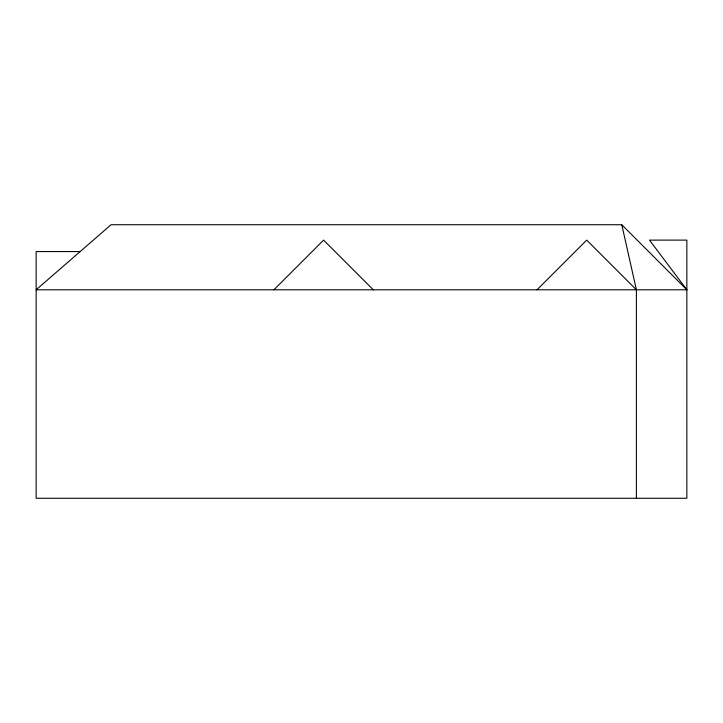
<?xml version="1.0" encoding="UTF-8"?>
<svg xmlns="http://www.w3.org/2000/svg" width="723" height="723" viewBox="0 0 723 723"><rect width="100%" height="100%" fill="white"/><g stroke="black" fill="none" stroke-linecap="round" stroke-linejoin="round"><path stroke-width="1.08" d="M273.909 289.796L323.597 240.117L373.276 289.796M537.035 289.796L586.715 240.117L636.394 289.796L636.394 498.264M686.85 289.796L621.789 224.736L111.053 224.736L36.15 289.796L686.85 289.796L649.507 240.117L686.85 240.117L686.85 498.264L36.15 498.264L36.15 251.568L80.163 251.568M621.789 224.736L636.394 289.796"/></g></svg>
